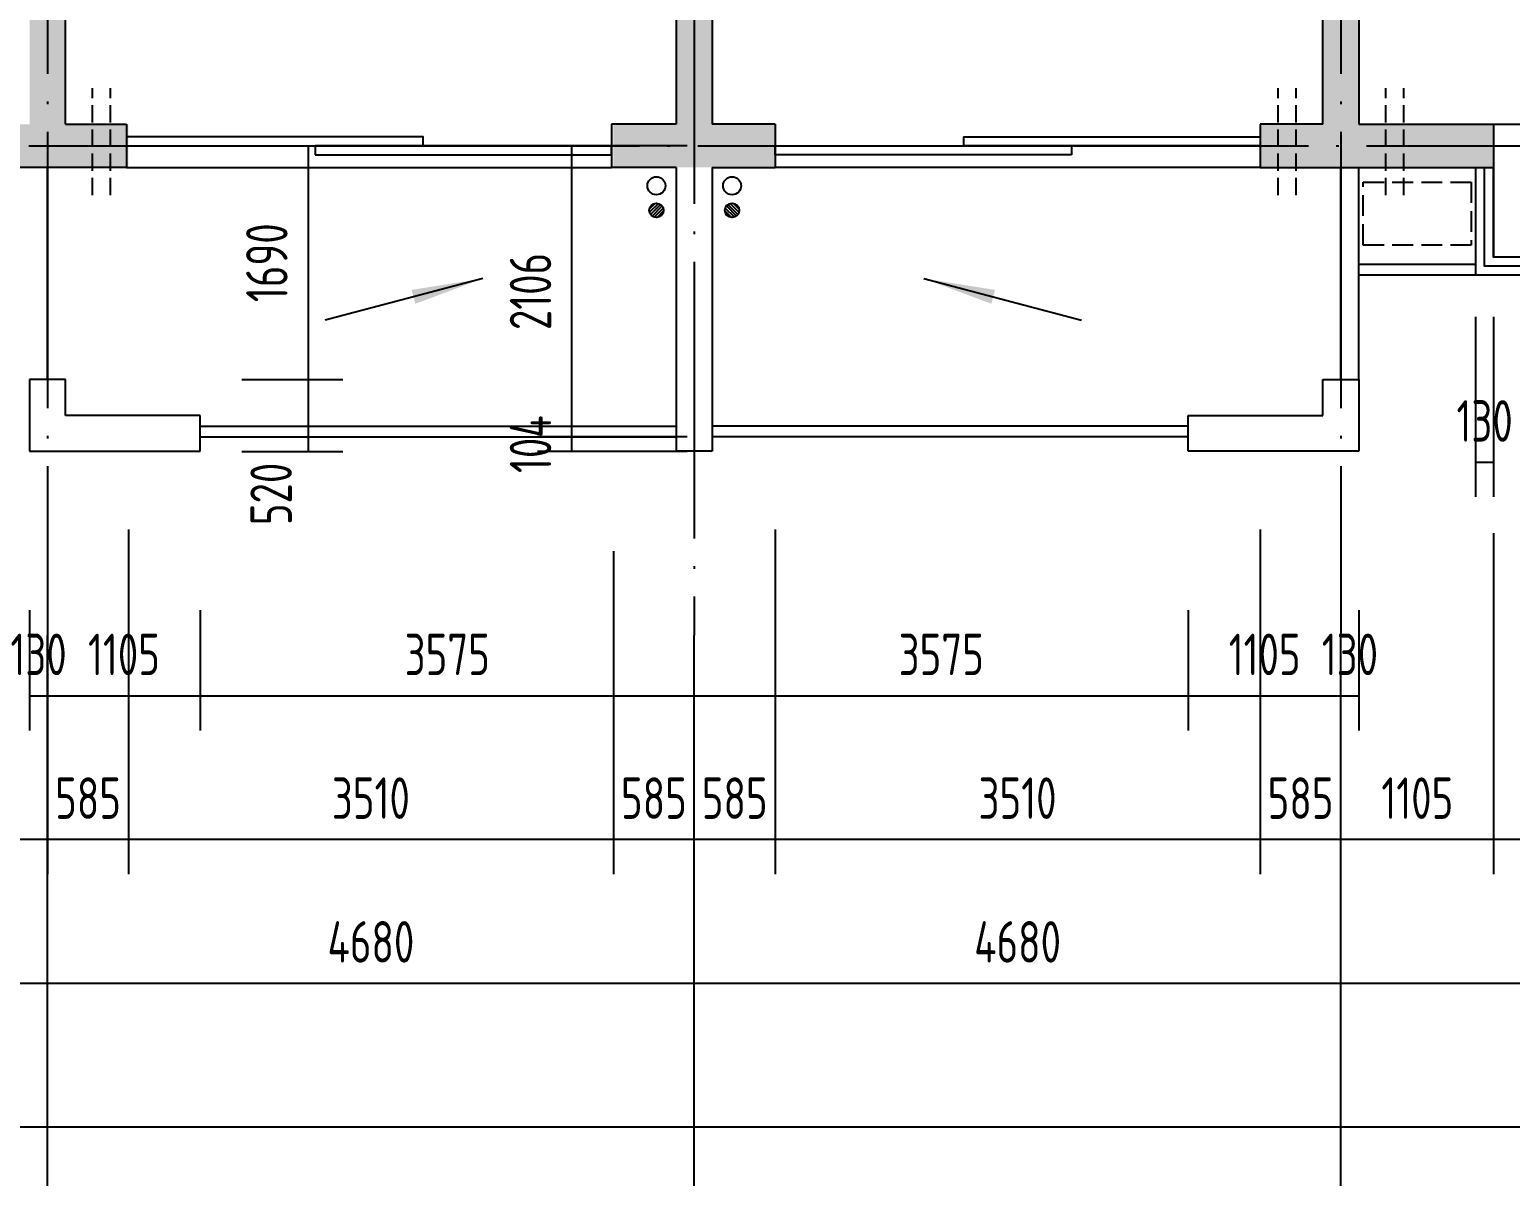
# Model space of a CAD drawing. Extents: x -726032 to 135930, y -151624 to 587044.
# Drawn here: x -608674 to -597958, y 542643 to 550940 of the extents above; entities that cross this region are included whole.
import ezdxf

# ---------------------------------------------------------------- set-up
doc = ezdxf.new("R2010")
doc.units = 0
doc.header["$LTSCALE"] = 1000
doc.header["$MEASUREMENT"] = 0
doc.linetypes.add('DASH', pattern=[0.35, 0.25, -0.1])
doc.linetypes.add('DOTE', pattern=[2.42, 2, -0.2, 0.02, -0.2])
doc.layers.get('0').update_dxf_attribs({"linetype": 'CONTINUOUS'})
doc.layers.get('DEFPOINTS').update_dxf_attribs({"color": 1, "linetype": 'CONTINUOUS'})
for name, color, linetype in [('AXIS', 245, 'CONTINUOUS'), ('COLUMN', 170, 'CONTINUOUS'), ('DOTE', 8, 'DOTE'), ('GROUND', 45, 'CONTINUOUS'), ('PUB_DIM', 245, 'CONTINUOUS'), ('ROOF', 4, 'CONTINUOUS'), ('WALL', 255, 'CONTINUOUS'), ('WINDOW', 155, 'CONTINUOUS'), ('空调', 245, 'CONTINUOUS'), ('雨水管', 20, 'CONTINUOUS')]:
    doc.layers.add(name, color=color, linetype=linetype)
doc.styles.add('DIM_FONT', font='isocp.shx', dxfattribs={"width": 0.8})
doc.dimstyles.new('AXIS', dxfattribs={"dimtxt": 300, "dimasz": 1, "dimexe": 250, "dimexo": 300, "dimgap": 150, "dimtad": 1, "dimdec": 0, "dimzin": 0, "dimdsep": 46, "dimtxsty": 'DIM_FONT', "dimcen": 0.09, "dimse1": 1, "dimse2": 1, "dimclrt": 142, "dimadec": 0, "dimazin": 0, "dimtfac": 1, "dimtdec": 0, "dimtix": 1, "dimtmove": 2, "dimatfit": 3, "dimfxl": 1, "dimtolj": 1, "dimtzin": 0, "dimarcsym": 0})
doc.dimstyles.new('DIMA', dxfattribs={"dimtxt": 300, "dimasz": 1, "dimexe": 250, "dimexo": 300, "dimgap": 150, "dimtad": 1, "dimdec": 0, "dimzin": 0, "dimdsep": 46, "dimtxsty": 'DIM_FONT', "dimcen": 0.09, "dimse1": 1, "dimclrt": 142, "dimadec": 0, "dimazin": 0, "dimtfac": 1, "dimtdec": 0, "dimtix": 1, "dimtmove": 2, "dimatfit": 3, "dimfxl": 1, "dimtolj": 1, "dimtzin": 0, "dimarcsym": 0})
doc.dimstyles.new('DIMB', dxfattribs={"dimtxt": 300, "dimasz": 1, "dimexe": 250, "dimexo": 300, "dimgap": 150, "dimtad": 1, "dimdec": 0, "dimzin": 0, "dimdsep": 46, "dimtxsty": 'DIM_FONT', "dimcen": 0.09, "dimse2": 1, "dimclrt": 142, "dimadec": 0, "dimazin": 0, "dimtfac": 1, "dimtdec": 0, "dimtix": 1, "dimtmove": 2, "dimatfit": 3, "dimfxl": 1, "dimtolj": 1, "dimtzin": 0, "dimarcsym": 0})
doc.dimstyles.new('DIMN', dxfattribs={"dimtxt": 300, "dimasz": 1, "dimexe": 250, "dimexo": 300, "dimgap": 150, "dimtad": 1, "dimdec": 0, "dimzin": 0, "dimdsep": 46, "dimtxsty": 'DIM_FONT', "dimcen": 0.09, "dimclrt": 142, "dimadec": 0, "dimazin": 0, "dimtfac": 1, "dimtdec": 0, "dimtix": 1, "dimtmove": 2, "dimatfit": 3, "dimfxl": 1, "dimtolj": 1, "dimtzin": 0, "dimarcsym": 0})

# ---------------------------------------------------------------- blocks, each defined once
blk = doc.blocks.new('*D507')
at = {"layer": 'AXIS', "color": 0, "lineweight": -2, "transparency": 16777216}
for p, q in [((-615330, 546257), (-615330, 542750)), ((-546651, 546257), (-546651, 542750)), ((-546652, 543000), (-615329, 543000))]:
    blk.add_line(p, q, dxfattribs=at)
at = {"layer": 'AXIS', "color": 0, "transparency": 16777216}
for points in [[(-615329, 543000), (-615329, 543000), (-615330, 543000)], [(-546652, 543000), (-546652, 543000), (-546651, 543000)]]:
    blk.add_solid(points, dxfattribs=at)
at = {"layer": 'DEFPOINTS', "color": 0, "transparency": 16777216}
for p in [(-615330, 546557), (-546651, 546557), (-615330, 543000)]:
    blk.add_point(p, dxfattribs=at)
at = {"layer": 'AXIS', "color": 142, "transparency": 16777216, "insert": (-580990, 543300), "char_height": 300, "attachment_point": 5, "style": 'DIM_FONT'}
blk.add_mtext('\\A1;68679', dxfattribs=at)
blk = doc.blocks.new('*D525')
at = {"layer": 'DEFPOINTS', "color": 0, "transparency": 16777216}
for p in [(-598209, 549163), (-598079, 549163), (-598209, 547809)]:
    blk.add_point(p, dxfattribs=at)
at = {"layer": 'PUB_DIM', "color": 0, "lineweight": -2, "transparency": 16777216}
for p, q in [((-598209, 548863), (-598209, 547559)), ((-598079, 548863), (-598079, 547559)), ((-598210, 547809), (-598211, 547809)), ((-598079, 547809), (-598209, 547809)), ((-598078, 547809), (-598077, 547809))]:
    blk.add_line(p, q, dxfattribs=at)
at = {"layer": 'PUB_DIM', "color": 0, "transparency": 16777216}
for points in [[(-598210, 547809), (-598210, 547809), (-598209, 547809)], [(-598078, 547809), (-598078, 547809), (-598079, 547809)]]:
    blk.add_solid(points, dxfattribs=at)
at = {"layer": 'PUB_DIM', "color": 142, "transparency": 16777216, "insert": (-598144, 548109), "char_height": 300, "attachment_point": 5, "style": 'DIM_FONT'}
blk.add_mtext('\\A1;130', dxfattribs=at)
blk = doc.blocks.new('*D3568')
at = {"layer": 'DEFPOINTS', "color": 0, "transparency": 16777216}
for p in [(-607439, 547040), (-603864, 547040), (-603864, 546120)]:
    blk.add_point(p, dxfattribs=at)
at = {"layer": 'PUB_DIM', "color": 0, "lineweight": -2, "transparency": 16777216}
for p, q in [((-607439, 546740), (-607439, 545870)), ((-607438, 546120), (-603865, 546120))]:
    blk.add_line(p, q, dxfattribs=at)
at = {"layer": 'PUB_DIM', "color": 0, "transparency": 16777216}
for points in [[(-607438, 546120), (-607438, 546120), (-607439, 546120)], [(-603865, 546120), (-603865, 546120), (-603864, 546120)]]:
    blk.add_solid(points, dxfattribs=at)
at = {"layer": 'PUB_DIM', "color": 142, "transparency": 16777216, "insert": (-605651, 546420), "char_height": 300, "attachment_point": 5, "style": 'DIM_FONT'}
blk.add_mtext('\\A1;3575', dxfattribs=at)
blk = doc.blocks.new('*D529')
at = {"layer": 'DEFPOINTS', "color": 0, "transparency": 16777216}
for p in [(-607959, 547623), (-604449, 547467), (-607959, 545080)]:
    blk.add_point(p, dxfattribs=at)
at = {"layer": 'PUB_DIM', "color": 0, "lineweight": -2, "transparency": 16777216}
for p, q in [((-607959, 547323), (-607959, 544830)), ((-604449, 547167), (-604449, 544830)), ((-604450, 545080), (-607958, 545080))]:
    blk.add_line(p, q, dxfattribs=at)
at = {"layer": 'PUB_DIM', "color": 0, "transparency": 16777216}
for points in [[(-607958, 545080), (-607958, 545080), (-607959, 545080)], [(-604450, 545080), (-604450, 545080), (-604449, 545080)]]:
    blk.add_solid(points, dxfattribs=at)
at = {"layer": 'PUB_DIM', "color": 142, "transparency": 16777216, "insert": (-606204, 545380), "char_height": 300, "attachment_point": 5, "style": 'DIM_FONT'}
blk.add_mtext('\\A1;3510', dxfattribs=at)
blk = doc.blocks.new('*D3183')
at = {"layer": 'AXIS', "color": 0, "lineweight": -2, "transparency": 16777216}
blk.add_line((-603865, 544040), (-608543, 544040), dxfattribs=at)
at = {"layer": 'AXIS', "color": 0, "transparency": 16777216}
for points in [[(-608543, 544040), (-608543, 544040), (-608544, 544040)], [(-603865, 544040), (-603865, 544040), (-603864, 544040)]]:
    blk.add_solid(points, dxfattribs=at)
at = {"layer": 'DEFPOINTS', "color": 0, "transparency": 16777216}
for p in [(-608544, 546557), (-603864, 546557), (-608544, 544040)]:
    blk.add_point(p, dxfattribs=at)
at = {"layer": 'AXIS', "color": 142, "transparency": 16777216, "insert": (-606204, 544340), "char_height": 300, "attachment_point": 5, "style": 'DIM_FONT'}
blk.add_mtext('\\A1;4680', dxfattribs=at)
blk = doc.blocks.new('*D1769')
at = {"layer": 'DEFPOINTS', "color": 0, "transparency": 16777216}
for p in [(-608544, 547040), (-607439, 547040), (-607439, 546120)]:
    blk.add_point(p, dxfattribs=at)
at = {"layer": 'PUB_DIM', "color": 0, "lineweight": -2, "transparency": 16777216}
for p, q in [((-607439, 546740), (-607439, 545870)), ((-608543, 546120), (-607440, 546120))]:
    blk.add_line(p, q, dxfattribs=at)
at = {"layer": 'PUB_DIM', "color": 0, "transparency": 16777216}
for points in [[(-608543, 546120), (-608543, 546120), (-608544, 546120)], [(-607440, 546120), (-607440, 546120), (-607439, 546120)]]:
    blk.add_solid(points, dxfattribs=at)
at = {"layer": 'PUB_DIM', "color": 142, "transparency": 16777216, "insert": (-607991, 546420), "char_height": 300, "attachment_point": 5, "style": 'DIM_FONT'}
blk.add_mtext('\\A1;1105', dxfattribs=at)
blk = doc.blocks.new('*D3578')
at = {"layer": 'DEFPOINTS', "color": 0, "transparency": 16777216}
for p in [(-608674, 547040), (-608544, 547040), (-608544, 546120)]:
    blk.add_point(p, dxfattribs=at)
at = {"layer": 'PUB_DIM', "color": 0, "lineweight": -2, "transparency": 16777216}
for p, q in [((-608674, 546740), (-608674, 545870)), ((-608675, 546120), (-608676, 546120)), ((-608674, 546120), (-608544, 546120)), ((-608543, 546120), (-608542, 546120))]:
    blk.add_line(p, q, dxfattribs=at)
at = {"layer": 'PUB_DIM', "color": 0, "transparency": 16777216}
for points in [[(-608675, 546120), (-608675, 546120), (-608674, 546120)], [(-608543, 546120), (-608543, 546120), (-608544, 546120)]]:
    blk.add_solid(points, dxfattribs=at)
at = {"layer": 'PUB_DIM', "color": 142, "transparency": 16777216, "insert": (-608609, 546420), "char_height": 300, "attachment_point": 5, "style": 'DIM_FONT'}
blk.add_mtext('\\A1;130', dxfattribs=at)
blk = doc.blocks.new('*D567')
at = {"layer": 'DEFPOINTS', "color": 0, "transparency": 16777216}
for p in [(-608544, 547623), (-607959, 547623), (-608544, 545080)]:
    blk.add_point(p, dxfattribs=at)
at = {"layer": 'PUB_DIM', "color": 0, "lineweight": -2, "transparency": 16777216}
for p, q in [((-608544, 547323), (-608544, 544830)), ((-607959, 547323), (-607959, 544830)), ((-608545, 545080), (-608546, 545080)), ((-607959, 545080), (-608544, 545080)), ((-607958, 545080), (-607957, 545080))]:
    blk.add_line(p, q, dxfattribs=at)
at = {"layer": 'PUB_DIM', "color": 0, "transparency": 16777216}
for points in [[(-608545, 545080), (-608545, 545080), (-608544, 545080)], [(-607958, 545080), (-607958, 545080), (-607959, 545080)]]:
    blk.add_solid(points, dxfattribs=at)
at = {"layer": 'PUB_DIM', "color": 142, "transparency": 16777216, "insert": (-608251, 545380), "char_height": 300, "attachment_point": 5, "style": 'DIM_FONT'}
blk.add_mtext('\\A1;585', dxfattribs=at)
blk = doc.blocks.new('*D3196')
at = {"layer": 'AXIS', "color": 0, "lineweight": -2, "transparency": 16777216}
blk.add_line((-608545, 544040), (-613093, 544040), dxfattribs=at)
at = {"layer": 'AXIS', "color": 0, "transparency": 16777216}
for points in [[(-613093, 544040), (-613093, 544040), (-613094, 544040)], [(-608545, 544040), (-608545, 544040), (-608544, 544040)]]:
    blk.add_solid(points, dxfattribs=at)
at = {"layer": 'DEFPOINTS', "color": 0, "transparency": 16777216}
for p in [(-613094, 546557), (-608544, 546557), (-613094, 544040)]:
    blk.add_point(p, dxfattribs=at)
at = {"layer": 'AXIS', "color": 142, "transparency": 16777216, "insert": (-610819, 544340), "char_height": 300, "attachment_point": 5, "style": 'DIM_FONT'}
blk.add_mtext('\\A1;4550', dxfattribs=at)
blk = doc.blocks.new('*D1771')
at = {"layer": 'DEFPOINTS', "color": 0, "transparency": 16777216}
for p in [(-608544, 547623), (-609649, 547597), (-609649, 545080)]:
    blk.add_point(p, dxfattribs=at)
at = {"layer": 'PUB_DIM', "color": 0, "lineweight": -2, "transparency": 16777216}
for p, q in [((-609649, 547297), (-609649, 544830)), ((-608545, 545080), (-609648, 545080))]:
    blk.add_line(p, q, dxfattribs=at)
at = {"layer": 'PUB_DIM', "color": 0, "transparency": 16777216}
for points in [[(-609648, 545080), (-609648, 545080), (-609649, 545080)], [(-608545, 545080), (-608545, 545080), (-608544, 545080)]]:
    blk.add_solid(points, dxfattribs=at)
at = {"layer": 'PUB_DIM', "color": 142, "transparency": 16777216, "insert": (-609096, 545380), "char_height": 300, "attachment_point": 5, "style": 'DIM_FONT'}
blk.add_mtext('\\A1;1105', dxfattribs=at)
blk = doc.blocks.new('*D1903')
at = {"layer": 'DEFPOINTS', "color": 0, "transparency": 16777216}
for p in [(-599184, 547040), (-599054, 547040), (-599054, 546120)]:
    blk.add_point(p, dxfattribs=at)
at = {"layer": 'PUB_DIM', "color": 0, "lineweight": -2, "transparency": 16777216}
for p, q in [((-599054, 546740), (-599054, 545870)), ((-599185, 546120), (-599186, 546120)), ((-599184, 546120), (-599054, 546120)), ((-599053, 546120), (-599052, 546120))]:
    blk.add_line(p, q, dxfattribs=at)
at = {"layer": 'PUB_DIM', "color": 0, "transparency": 16777216}
for points in [[(-599185, 546120), (-599185, 546120), (-599184, 546120)], [(-599053, 546120), (-599053, 546120), (-599054, 546120)]]:
    blk.add_solid(points, dxfattribs=at)
at = {"layer": 'PUB_DIM', "color": 142, "transparency": 16777216, "insert": (-599119, 546420), "char_height": 300, "attachment_point": 5, "style": 'DIM_FONT'}
blk.add_mtext('\\A1;130', dxfattribs=at)
blk = doc.blocks.new('*D3611')
at = {"layer": 'DEFPOINTS', "color": 0, "transparency": 16777216}
for p in [(-600289, 547040), (-599184, 547040), (-599184, 546120)]:
    blk.add_point(p, dxfattribs=at)
at = {"layer": 'PUB_DIM', "color": 0, "lineweight": -2, "transparency": 16777216}
for p, q in [((-600289, 546740), (-600289, 545870)), ((-600288, 546120), (-599185, 546120))]:
    blk.add_line(p, q, dxfattribs=at)
at = {"layer": 'PUB_DIM', "color": 0, "transparency": 16777216}
for points in [[(-600288, 546120), (-600288, 546120), (-600289, 546120)], [(-599185, 546120), (-599185, 546120), (-599184, 546120)]]:
    blk.add_solid(points, dxfattribs=at)
at = {"layer": 'PUB_DIM', "color": 142, "transparency": 16777216, "insert": (-599736, 546420), "char_height": 300, "attachment_point": 5, "style": 'DIM_FONT'}
blk.add_mtext('\\A1;1105', dxfattribs=at)
blk = doc.blocks.new('*D3612')
at = {"layer": 'DEFPOINTS', "color": 0, "transparency": 16777216}
for p in [(-599184, 547623), (-598079, 547597), (-599184, 545080)]:
    blk.add_point(p, dxfattribs=at)
at = {"layer": 'PUB_DIM', "color": 0, "lineweight": -2, "transparency": 16777216}
for p, q in [((-598079, 547297), (-598079, 544830)), ((-598080, 545080), (-599183, 545080))]:
    blk.add_line(p, q, dxfattribs=at)
at = {"layer": 'PUB_DIM', "color": 0, "transparency": 16777216}
for points in [[(-599183, 545080), (-599183, 545080), (-599184, 545080)], [(-598080, 545080), (-598080, 545080), (-598079, 545080)]]:
    blk.add_solid(points, dxfattribs=at)
at = {"layer": 'PUB_DIM', "color": 142, "transparency": 16777216, "insert": (-598631, 545380), "char_height": 300, "attachment_point": 5, "style": 'DIM_FONT'}
blk.add_mtext('\\A1;1105', dxfattribs=at)
blk = doc.blocks.new('*D1904')
at = {"layer": 'DEFPOINTS', "color": 0, "transparency": 16777216}
for p in [(-599769, 547623), (-599184, 547623), (-599769, 545080)]:
    blk.add_point(p, dxfattribs=at)
at = {"layer": 'PUB_DIM', "color": 0, "lineweight": -2, "transparency": 16777216}
for p, q in [((-599769, 547323), (-599769, 544830)), ((-599770, 545080), (-599771, 545080)), ((-599184, 545080), (-599769, 545080)), ((-599183, 545080), (-599182, 545080))]:
    blk.add_line(p, q, dxfattribs=at)
at = {"layer": 'PUB_DIM', "color": 0, "transparency": 16777216}
for points in [[(-599770, 545080), (-599770, 545080), (-599769, 545080)], [(-599183, 545080), (-599183, 545080), (-599184, 545080)]]:
    blk.add_solid(points, dxfattribs=at)
at = {"layer": 'PUB_DIM', "color": 142, "transparency": 16777216, "insert": (-599476, 545380), "char_height": 300, "attachment_point": 5, "style": 'DIM_FONT'}
blk.add_mtext('\\A1;585', dxfattribs=at)
blk = doc.blocks.new('*D684')
at = {"layer": 'DEFPOINTS', "color": 0, "transparency": 16777216}
for p in [(-598079, 547597), (-595739, 547597), (-598079, 545080)]:
    blk.add_point(p, dxfattribs=at)
at = {"layer": 'PUB_DIM', "color": 0, "lineweight": -2, "transparency": 16777216}
for p, q in [((-598079, 547297), (-598079, 544830)), ((-595739, 547297), (-595739, 544830)), ((-595740, 545080), (-598078, 545080))]:
    blk.add_line(p, q, dxfattribs=at)
at = {"layer": 'PUB_DIM', "color": 0, "transparency": 16777216}
for points in [[(-598078, 545080), (-598078, 545080), (-598079, 545080)], [(-595740, 545080), (-595740, 545080), (-595739, 545080)]]:
    blk.add_solid(points, dxfattribs=at)
at = {"layer": 'PUB_DIM', "color": 142, "transparency": 16777216, "insert": (-596909, 545380), "char_height": 300, "attachment_point": 5, "style": 'DIM_FONT'}
blk.add_mtext('\\A1;2340', dxfattribs=at)
blk = doc.blocks.new('*D3222')
at = {"layer": 'AXIS', "color": 0, "lineweight": -2, "transparency": 16777216}
blk.add_line((-594635, 544040), (-599183, 544040), dxfattribs=at)
at = {"layer": 'AXIS', "color": 0, "transparency": 16777216}
for points in [[(-599183, 544040), (-599183, 544040), (-599184, 544040)], [(-594635, 544040), (-594635, 544040), (-594634, 544040)]]:
    blk.add_solid(points, dxfattribs=at)
at = {"layer": 'DEFPOINTS', "color": 0, "transparency": 16777216}
for p in [(-599184, 546557), (-594634, 546557), (-599184, 544040)]:
    blk.add_point(p, dxfattribs=at)
at = {"layer": 'AXIS', "color": 142, "transparency": 16777216, "insert": (-596909, 544340), "char_height": 300, "attachment_point": 5, "style": 'DIM_FONT'}
blk.add_mtext('\\A1;4550', dxfattribs=at)
blk = doc.blocks.new('*D3613')
at = {"layer": 'DEFPOINTS', "color": 0, "transparency": 16777216}
for p in [(-603279, 547623), (-603864, 547467), (-603864, 545080)]:
    blk.add_point(p, dxfattribs=at)
at = {"layer": 'PUB_DIM', "color": 0, "lineweight": -2, "transparency": 16777216}
for p, q in [((-603279, 547323), (-603279, 544830)), ((-603865, 545080), (-603866, 545080)), ((-603279, 545080), (-603864, 545080)), ((-603278, 545080), (-603277, 545080))]:
    blk.add_line(p, q, dxfattribs=at)
at = {"layer": 'PUB_DIM', "color": 0, "transparency": 16777216}
for points in [[(-603865, 545080), (-603865, 545080), (-603864, 545080)], [(-603278, 545080), (-603278, 545080), (-603279, 545080)]]:
    blk.add_solid(points, dxfattribs=at)
at = {"layer": 'PUB_DIM', "color": 142, "transparency": 16777216, "insert": (-603571, 545380), "char_height": 300, "attachment_point": 5, "style": 'DIM_FONT'}
blk.add_mtext('\\A1;585', dxfattribs=at)
blk = doc.blocks.new('*D1905')
at = {"layer": 'DEFPOINTS', "color": 0, "transparency": 16777216}
for p in [(-604449, 547467), (-603864, 547467), (-604449, 545080)]:
    blk.add_point(p, dxfattribs=at)
at = {"layer": 'PUB_DIM', "color": 0, "lineweight": -2, "transparency": 16777216}
for p, q in [((-604449, 547167), (-604449, 544830)), ((-604450, 545080), (-604451, 545080)), ((-603864, 545080), (-604449, 545080)), ((-603863, 545080), (-603862, 545080))]:
    blk.add_line(p, q, dxfattribs=at)
at = {"layer": 'PUB_DIM', "color": 0, "transparency": 16777216}
for points in [[(-604450, 545080), (-604450, 545080), (-604449, 545080)], [(-603863, 545080), (-603863, 545080), (-603864, 545080)]]:
    blk.add_solid(points, dxfattribs=at)
at = {"layer": 'PUB_DIM', "color": 142, "transparency": 16777216, "insert": (-604156, 545380), "char_height": 300, "attachment_point": 5, "style": 'DIM_FONT'}
blk.add_mtext('\\A1;585', dxfattribs=at)
blk = doc.blocks.new('*D1906')
at = {"layer": 'DEFPOINTS', "color": 0, "transparency": 16777216}
for p in [(-603864, 547040), (-600289, 547040), (-600289, 546120)]:
    blk.add_point(p, dxfattribs=at)
at = {"layer": 'PUB_DIM', "color": 0, "lineweight": -2, "transparency": 16777216}
for p, q in [((-600289, 546740), (-600289, 545870)), ((-603863, 546120), (-600290, 546120))]:
    blk.add_line(p, q, dxfattribs=at)
at = {"layer": 'PUB_DIM', "color": 0, "transparency": 16777216}
for points in [[(-603863, 546120), (-603863, 546120), (-603864, 546120)], [(-600290, 546120), (-600290, 546120), (-600289, 546120)]]:
    blk.add_solid(points, dxfattribs=at)
at = {"layer": 'PUB_DIM', "color": 142, "transparency": 16777216, "insert": (-602076, 546420), "char_height": 300, "attachment_point": 5, "style": 'DIM_FONT'}
blk.add_mtext('\\A1;3575', dxfattribs=at)
blk = doc.blocks.new('*D686')
at = {"layer": 'DEFPOINTS', "color": 0, "transparency": 16777216}
for p in [(-603279, 547623), (-599769, 547623), (-603279, 545080)]:
    blk.add_point(p, dxfattribs=at)
at = {"layer": 'PUB_DIM', "color": 0, "lineweight": -2, "transparency": 16777216}
for p, q in [((-603279, 547323), (-603279, 544830)), ((-599769, 547323), (-599769, 544830)), ((-599770, 545080), (-603278, 545080))]:
    blk.add_line(p, q, dxfattribs=at)
at = {"layer": 'PUB_DIM', "color": 0, "transparency": 16777216}
for points in [[(-603278, 545080), (-603278, 545080), (-603279, 545080)], [(-599770, 545080), (-599770, 545080), (-599769, 545080)]]:
    blk.add_solid(points, dxfattribs=at)
at = {"layer": 'PUB_DIM', "color": 142, "transparency": 16777216, "insert": (-601524, 545380), "char_height": 300, "attachment_point": 5, "style": 'DIM_FONT'}
blk.add_mtext('\\A1;3510', dxfattribs=at)
blk = doc.blocks.new('*D3224')
at = {"layer": 'AXIS', "color": 0, "lineweight": -2, "transparency": 16777216}
blk.add_line((-599185, 544040), (-603863, 544040), dxfattribs=at)
at = {"layer": 'AXIS', "color": 0, "transparency": 16777216}
for points in [[(-603863, 544040), (-603863, 544040), (-603864, 544040)], [(-599185, 544040), (-599185, 544040), (-599184, 544040)]]:
    blk.add_solid(points, dxfattribs=at)
at = {"layer": 'DEFPOINTS', "color": 0, "transparency": 16777216}
for p in [(-603864, 546557), (-599184, 546557), (-603864, 544040)]:
    blk.add_point(p, dxfattribs=at)
at = {"layer": 'AXIS', "color": 142, "transparency": 16777216, "insert": (-601524, 544340), "char_height": 300, "attachment_point": 5, "style": 'DIM_FONT'}
blk.add_mtext('\\A1;4680', dxfattribs=at)
blk = doc.blocks.new('_ARROW')
blk.add_solid([(0, 0), (-1, 0.1), (-1, -0.1)])
blk = doc.blocks.new('*D3924')
at = {"layer": 'DEFPOINTS', "color": 0, "transparency": 16777216}
for p in [(-607439, 548409), (-607439, 547889), (-606657, 547889)]:
    blk.add_point(p, dxfattribs=at)
at = {"layer": 'PUB_DIM', "color": 0, "lineweight": -2, "transparency": 16777216}
for p, q in [((-607139, 548409), (-606407, 548409)), ((-606657, 548408), (-606657, 547890)), ((-607139, 547889), (-606407, 547889))]:
    blk.add_line(p, q, dxfattribs=at)
at = {"layer": 'PUB_DIM', "color": 0, "transparency": 16777216}
for points in [[(-606657, 548408), (-606656, 548408), (-606657, 548409)], [(-606657, 547890), (-606656, 547890), (-606657, 547889)]]:
    blk.add_solid(points, dxfattribs=at)
at = {"layer": 'PUB_DIM', "color": 142, "transparency": 16777216, "insert": (-606926, 547581), "char_height": 300, "attachment_point": 5, "rotation": 90, "style": 'DIM_FONT'}
blk.add_mtext('\\A1;520', dxfattribs=at)
blk = doc.blocks.new('*D3923')
at = {"layer": 'DEFPOINTS', "color": 0, "transparency": 16777216}
for p in [(-607439, 550099), (-607439, 548409), (-606657, 548409)]:
    blk.add_point(p, dxfattribs=at)
at = {"layer": 'PUB_DIM', "color": 0, "lineweight": -2, "transparency": 16777216}
for p, q in [((-607139, 550099), (-606407, 550099)), ((-606657, 550098), (-606657, 548410)), ((-607139, 548409), (-606407, 548409))]:
    blk.add_line(p, q, dxfattribs=at)
at = {"layer": 'PUB_DIM', "color": 0, "transparency": 16777216}
for points in [[(-606657, 550098), (-606656, 550098), (-606657, 550099)], [(-606657, 548410), (-606656, 548410), (-606657, 548409)]]:
    blk.add_solid(points, dxfattribs=at)
at = {"layer": 'PUB_DIM', "color": 142, "transparency": 16777216, "insert": (-606957, 549254), "char_height": 300, "attachment_point": 5, "rotation": 90, "style": 'DIM_FONT'}
blk.add_mtext('\\A1;1690', dxfattribs=at)
blk = doc.blocks.new('*D3921')
at = {"layer": 'DEFPOINTS', "color": 0, "transparency": 16777216}
for p in [(-604749, 550099), (-603615, 550099), (-603615, 547993)]:
    blk.add_point(p, dxfattribs=at)
at = {"layer": 'PUB_DIM', "color": 0, "lineweight": -2, "transparency": 16777216}
for p, q in [((-603915, 550099), (-604999, 550099)), ((-604749, 547994), (-604749, 550098)), ((-603915, 547993), (-604999, 547993))]:
    blk.add_line(p, q, dxfattribs=at)
at = {"layer": 'PUB_DIM', "color": 0, "transparency": 16777216}
for points in [[(-604749, 550098), (-604748, 550098), (-604749, 550099)], [(-604749, 547994), (-604748, 547994), (-604749, 547993)]]:
    blk.add_solid(points, dxfattribs=at)
at = {"layer": 'PUB_DIM', "color": 142, "transparency": 16777216, "insert": (-605049, 549046), "char_height": 300, "attachment_point": 5, "rotation": 90, "style": 'DIM_FONT'}
blk.add_mtext('\\A1;2106', dxfattribs=at)
blk = doc.blocks.new('*D3922')
at = {"layer": 'DEFPOINTS', "color": 0, "transparency": 16777216}
for p in [(-604749, 547993), (-603615, 547993), (-603615, 547889)]:
    blk.add_point(p, dxfattribs=at)
at = {"layer": 'PUB_DIM', "color": 0, "lineweight": -2, "transparency": 16777216}
for p, q in [((-603915, 547993), (-604999, 547993)), ((-604749, 547994), (-604749, 547995)), ((-604749, 547889), (-604749, 547993)), ((-603915, 547889), (-604999, 547889)), ((-604749, 547888), (-604749, 547887))]:
    blk.add_line(p, q, dxfattribs=at)
at = {"layer": 'PUB_DIM', "color": 0, "transparency": 16777216}
for points in [[(-604749, 547994), (-604748, 547994), (-604749, 547993)], [(-604749, 547888), (-604748, 547888), (-604749, 547889)]]:
    blk.add_solid(points, dxfattribs=at)
at = {"layer": 'PUB_DIM', "color": 142, "transparency": 16777216, "insert": (-605049, 547941), "char_height": 300, "attachment_point": 5, "rotation": 90, "style": 'DIM_FONT'}
blk.add_mtext('\\A1;104', dxfattribs=at)

msp = doc.modelspace()

# ---------------------------------------------------------------- hatches: boundary and pattern name
at = {"layer": '雨水管'}
h = msp.add_hatch(dxfattribs=at)
h.set_pattern_fill('ANSI31', color=256, scale=130, style=0)
h.set_pattern_definition([(45, (-1124893.375, 891664.904), (-11.4904852, 11.4904852), [])])
h.paths.add_polyline_path([(-604189.6, 549633.1, 1), (-604085.6, 549633.1, 1)])
h = msp.add_hatch(dxfattribs=at)
h.set_pattern_fill('ANSI31', color=256, scale=130, style=0)
h.set_pattern_definition([(135, (-82834.36, 891664.904), (11.4904852, 11.4904852), [])])
h.paths.add_polyline_path([(-603642.2, 549633.1, 1), (-603538.2, 549633.1, 1)])

# ---------------------------------------------------------------- linework, layer by layer
at = {"layer": 'AXIS'}
for p, q in [((-608543.9, 542480), (-608543.9, 546557.4)), ((-603863.9, 542480), (-603863.9, 546557.4)), ((-599183.9, 542480), (-599183.9, 546557.4))]:
    msp.add_line(p, q, dxfattribs=at)
at = {"layer": 'COLUMN'}
for points in [[(-608673.9, 550255.5), (-608673.9, 552179.5), (-608413.9, 550255.5), (-608413.9, 552179.5)], [(-599313.9, 552179.5), (-599313.9, 550255.5), (-599053.9, 552179.5), (-599053.9, 550255.5)], [(-603993.9, 550255.5), (-603993.9, 551659.5), (-603733.9, 550255.5), (-603733.9, 551659.5)], [(-609648.9, 550255.5), (-609648.9, 549943.5), (-607958.9, 550255.5), (-607958.9, 549943.5)], [(-604448.9, 550255.5), (-604448.9, 549943.5), (-603278.9, 550255.5), (-603278.9, 549943.5)], [(-599768.9, 550255.5), (-599768.9, 549943.5), (-598078.9, 550255.5), (-598078.9, 549943.5)]]:
    msp.add_solid(points, dxfattribs=at)
at = {"layer": 'DOTE'}
for p, q in [((-608543.9, 574401.4), (-608543.9, 546557.4)), ((-599183.9, 574401.4), (-599183.9, 546557.4)), ((-603863.9, 558939.5), (-603863.9, 546557.4)), ((-615939.2, 550099.5), (-546307.4, 550099.5))]:
    msp.add_line(p, q, dxfattribs=at)
at = {"layer": 'GROUND'}
for p, q in [((-607971.9, 549943.5), (-604461.9, 549943.5)), ((-599768.9, 549943.5), (-603278.9, 549943.5))]:
    msp.add_line(p, q, dxfattribs=at)
at = {"layer": 'ROOF'}
for p, q in [((-608543.9, 548409.3), (-608543.9, 549943.5)), ((-599183.9, 548409.3), (-599183.9, 549943.5)), ((-599053.9, 548409.3), (-599053.9, 549943.5)), ((-598208.9, 549241.5), (-599053.9, 549241.5)), ((-598208.9, 549163.5), (-599053.9, 549163.5))]:
    msp.add_line(p, q, dxfattribs=at)
for points in [[(-607438.9, 548071.3), (-603993.9, 548071.3)], [(-600288.9, 548071.3), (-603733.9, 548071.3)], [(-607438.9, 547993.3), (-603993.9, 547993.3)], [(-600288.9, 547993.3), (-603733.9, 547993.3)]]:
    msp.add_lwpolyline(points, dxfattribs=at)
at = {"layer": 'WALL'}
for p, q in [((-603733.9, 558809.5), (-603733.9, 550255.5)), ((-608413.9, 550255.5), (-608413.9, 556443.5)), ((-599313.9, 550255.5), (-599313.9, 556443.5)), ((-603993.9, 556131.5), (-603993.9, 550255.5)), ((-599053.9, 555351.5), (-599053.9, 550255.5)), ((-608413.9, 550255.5), (-607971.9, 550255.5)), ((-607971.9, 550255.5), (-607971.9, 549943.5)), ((-604461.9, 550255.5), (-604461.9, 549943.5)), ((-603993.9, 550255.5), (-604461.9, 550255.5)), ((-603278.9, 550255.5), (-603733.9, 550255.5)), ((-603278.9, 550255.5), (-603278.9, 549943.5)), ((-599768.9, 550255.5), (-599768.9, 549943.5)), ((-599313.9, 550255.5), (-599768.9, 550255.5)), ((-599053.9, 550255.5), (-598078.9, 550255.5)), ((-598078.9, 550255.5), (-598078.9, 549943.5)), ((-607971.9, 549943.5), (-609648.9, 549943.5)), ((-603993.9, 549943.5), (-604461.9, 549943.5)), ((-603993.9, 549943.5), (-603993.9, 547889.5)), ((-603733.9, 549943.5), (-603733.9, 547889.5)), ((-603733.9, 549943.5), (-603278.9, 549943.5)), ((-599768.9, 549943.5), (-598078.9, 549943.5)), ((-603733.9, 547889.5), (-603993.9, 547889.5))]:
    msp.add_line(p, q, dxfattribs=at)
at = {"layer": 'WALL', "color": 255}
for p, q in [((-608673.9, 548409.3), (-608673.9, 547889.3)), ((-608413.9, 548149.3), (-608413.9, 548409.3)), ((-599313.9, 548149.3), (-599313.9, 548409.3)), ((-599053.9, 548409.3), (-599053.9, 547889.3)), ((-607438.9, 548149.3), (-608413.9, 548149.3)), ((-607438.9, 547889.3), (-607438.9, 548149.3)), ((-600288.9, 547889.3), (-600288.9, 548149.3)), ((-600288.9, 548149.3), (-599313.9, 548149.3)), ((-608673.9, 547889.3), (-607438.9, 547889.3)), ((-599053.9, 547889.3), (-600288.9, 547889.3))]:
    msp.add_line(p, q, dxfattribs=at)
at = {"layer": 'WALL', "color": 0}
for p, q in [((-608413.9, 548409.3), (-608673.9, 548409.3)), ((-599313.9, 548409.3), (-599053.9, 548409.3))]:
    msp.add_line(p, q, dxfattribs=at)
at = {"layer": 'WINDOW'}
msp.add_line((-598078.9, 550255.5), (-595738.9, 550255.5), dxfattribs=at)
for points in [[(-607971.9, 550099.5), (-605826.9, 550099.5), (-605826.9, 550164.5), (-607971.9, 550164.5)], [(-606606.9, 550034.5), (-604461.9, 550034.5), (-604461.9, 550099.5), (-606606.9, 550099.5)], [(-601133.9, 550034.5), (-603278.9, 550034.5), (-603278.9, 550099.5), (-601133.9, 550099.5)], [(-599768.9, 550099.5), (-601913.9, 550099.5), (-601913.9, 550164.5), (-599768.9, 550164.5)]]:
    msp.add_lwpolyline(points, close=True, dxfattribs=at)
for points in [[(-595608.9, 549943.5), (-595608.9, 549163.5), (-598208.9, 549163.5), (-598208.9, 549943.5)], [(-595673.9, 549943.5), (-595673.9, 549228.5), (-598143.9, 549228.5), (-598143.9, 549943.5)], [(-598078.9, 549943.5), (-598078.9, 549293.5)], [(-595738.9, 549943.5), (-595738.9, 549293.5), (-598078.9, 549293.5), (-598078.9, 549943.5)]]:
    msp.add_lwpolyline(points, dxfattribs=at)
at = {"layer": '空调', "linetype": 'DASH', "ltscale": 0.5}
for p, q in [((-608218.9, 549743.8), (-608218.9, 550517.6)), ((-608088.9, 549743.8), (-608088.9, 550517.6)), ((-599638.9, 549743.8), (-599638.9, 550517.6)), ((-599508.9, 549743.8), (-599508.9, 550517.6)), ((-598858.9, 549743.8), (-598858.9, 550517.6)), ((-598728.9, 549743.8), (-598728.9, 550517.6))]:
    msp.add_line(p, q, dxfattribs=at)
at = {"layer": '空调', "linetype": 'DASH', "ltscale": 0.6}
msp.add_lwpolyline([(-598242, 549382), (-599022, 549382), (-599022, 549837), (-598242, 549837)], close=True, dxfattribs=at)
at = {"layer": '雨水管'}
for points in [[(-605393, 549139.9), (-606535, 548837.8)], [(-602203.3, 549139.9), (-601061.3, 548837.8)]]:
    msp.add_lwpolyline(points, dxfattribs=at)
for centre, radius in [((-604137.6, 549810.7), 65), ((-603590.2, 549810.7), 65), ((-604137.6, 549633.1), 52), ((-603590.2, 549633.1), 52)]:
    msp.add_circle(centre, radius, dxfattribs=at)

# ---------------------------------------------------------------- block references
for p, xscale, yscale, zscale, rotation in [((-605393, 549139.9), 519.9999999999976, 519.9999999999976, 519.9999999999976, 14.8153817559993), ((-602203.3, 549139.9), -519.9999999999976, 520, 520, 345.1846182440007)]:
    msp.add_blockref('_ARROW', p, dxfattribs=dict(at, xscale=xscale, yscale=yscale, zscale=zscale, rotation=rotation))

# ---------------------------------------------------------------- dimensions: what is measured, and where the dimension line sits
at = {"layer": 'AXIS'}
dim = msp.add_aligned_dim(p1=(-546650.9, 546557.4), p2=(-615329.9, 546557.4), distance=3557.4, dimstyle='DIMN', dxfattribs=at)
dim.commit()
dim.dimension.update_dxf_attribs({"geometry": '*D507', "text_midpoint": (-580990.4, 543300)})
for base, p1, p2, picture, middle in [((-613093.9, 544040), (-608543.9, 546557.4), (-613093.9, 546557.4), '*D3196', (-610818.9, 544340)), ((-608543.9, 544040), (-603863.9, 546557.4), (-608543.9, 546557.4), '*D3183', (-606203.9, 544340)), ((-603863.9, 544040), (-599183.9, 546557.4), (-603863.9, 546557.4), '*D3224', (-601523.9, 544340)), ((-599183.9, 544040), (-594633.9, 546557.4), (-599183.9, 546557.4), '*D3222', (-596908.9, 544340))]:
    dim = msp.add_linear_dim(base=base, p1=p1, p2=p2, dimstyle='AXIS', dxfattribs=at)
    dim.commit()
    dim.dimension.update_dxf_attribs({"geometry": picture, "text_midpoint": middle})
at = {"layer": 'PUB_DIM'}
for base, p1, p2, picture, middle in [((-606656.7, 548409.3), (-607439.2, 550099.5), (-607439.2, 548409.3), '*D3923', (-606956.7, 549254.4)), ((-604748.6, 550099.5), (-603615.2, 547993.3), (-603615.2, 550099.5), '*D3921', (-605048.6, 549046.4)), ((-604748.6, 547993.3), (-603615.2, 547889.5), (-603615.2, 547993.3), '*D3922', (-605048.6, 547941.4))]:
    dim = msp.add_linear_dim(base=base, p1=p1, p2=p2, angle=90, dimstyle='DIMN', dxfattribs=at)
    dim.commit()
    dim.dimension.update_dxf_attribs({"geometry": picture, "text_midpoint": middle})
for base, p1, p2, dimstyle, picture, middle in [((-598208.9, 547809), (-598078.9, 549163.5), (-598208.9, 549163.5), 'DIMN', '*D525', (-598143.9, 548109)), ((-609648.9, 545080), (-608543.9, 547623.4), (-609648.9, 547597.4), 'DIMA', '*D1771', (-609096.4, 545380)), ((-608543.9, 545080), (-607958.9, 547623.4), (-608543.9, 547623.4), 'DIMN', '*D567', (-608251.4, 545380)), ((-607958.9, 545080), (-604448.9, 547467.4), (-607958.9, 547623.4), 'DIMN', '*D529', (-606203.9, 545380)), ((-603863.9, 545080), (-603278.9, 547623.4), (-603863.9, 547467.4), 'DIMB', '*D3613', (-603571.4, 545380)), ((-603278.9, 545080), (-599768.9, 547623.4), (-603278.9, 547623.4), 'DIMN', '*D686', (-601523.9, 545380)), ((-599768.9, 545080), (-599183.9, 547623.4), (-599768.9, 547623.4), 'DIMA', '*D1904', (-599476.4, 545380)), ((-599183.9, 545080), (-598078.9, 547597.4), (-599183.9, 547623.4), 'DIMB', '*D3612', (-598631.4, 545380)), ((-598078.9, 545080), (-595738.9, 547597.4), (-598078.9, 547597.4), 'DIMN', '*D684', (-596908.9, 545380)), ((-604448.9, 545080), (-603863.9, 547467.4), (-604448.9, 547467.4), 'DIMA', '*D1905', (-604156.4, 545380)), ((-608543.9, 546120), (-608673.9, 547039.9), (-608543.9, 547039.9), 'DIMB', '*D3578', (-608608.9, 546420)), ((-607438.9, 546120), (-608543.9, 547039.9), (-607438.9, 547039.9), 'DIMA', '*D1769', (-607991.4, 546420)), ((-603863.9, 546120), (-607438.9, 547039.9), (-603863.9, 547039.9), 'DIMB', '*D3568', (-605651.4, 546420)), ((-600288.9, 546120), (-603863.9, 547039.9), (-600288.9, 547039.9), 'DIMA', '*D1906', (-602076.4, 546420)), ((-599183.9, 546120), (-600288.9, 547039.9), (-599183.9, 547039.9), 'DIMB', '*D3611', (-599736.4, 546420)), ((-599053.9, 546120), (-599183.9, 547039.9), (-599053.9, 547039.9), 'DIMA', '*D1903', (-599118.9, 546420))]:
    dim = msp.add_linear_dim(base=base, p1=p1, p2=p2, dimstyle=dimstyle, dxfattribs=at)
    dim.commit()
    dim.dimension.update_dxf_attribs({"geometry": picture, "text_midpoint": middle})
dim = msp.add_linear_dim(base=(-606656.7, 547889.3), p1=(-607439.2, 548409.3), p2=(-607439.2, 547889.3), angle=90, dimstyle='DIMN', dxfattribs=at)
dim.commit()
dim.dimension.update_dxf_attribs({"geometry": '*D3924', "text_midpoint": (-606925.9, 547581), "dimtype": 160})

doc.saveas('drawing.dxf')
